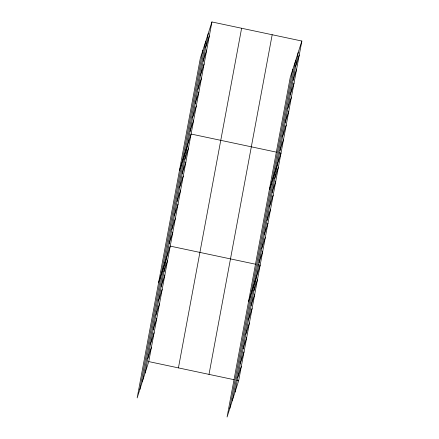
<?xml version="1.0" encoding="UTF-8"?>
<svg xmlns="http://www.w3.org/2000/svg" width="439" height="439" viewBox="0 0 439 439"><rect width="100%" height="100%" fill="white"/><g stroke="black" fill="none" stroke-linecap="round" stroke-linejoin="round"><path stroke-width="0.66" d="M139.772 389.733L202.95 50.09M142.483 381.244L205.661 41.606M145.111 373.013L208.289 33.369M211.933 21.95L200.327 58.321L137.144 397.964L148.755 361.593L211.933 21.95L301.856 41.036L238.673 380.679L227.067 417.05L290.245 77.407L301.856 41.036M178.426 367.887L241.609 28.25M209.002 374.379L272.18 34.736M229.696 408.813L292.873 69.175M232.401 400.33L295.584 60.692M235.03 392.098L298.207 52.455M205.682 47.379L209.326 35.96M203.076 61.389L206.72 49.969M200.469 75.398L204.113 63.979M197.863 89.413L201.506 77.988M195.256 103.423L198.9 92.003M192.65 117.432L196.293 106.013M190.043 131.442L193.687 120.023M179.474 170.403L191.086 134.032L276.488 152.157M184.83 159.461L188.479 148.042M182.229 173.471L185.873 162.051M179.622 187.48L183.266 176.061M177.016 201.496L180.659 190.071M174.409 215.505L178.053 204.086M171.803 229.515L175.446 218.095M169.196 243.524L172.84 232.105M158.627 282.486L170.233 246.114L255.641 264.24M163.906 271.966L167.55 260.546M161.217 286.404L164.866 274.984M158.534 300.836L162.178 289.416M155.85 315.273L159.494 303.854M153.167 329.705L156.811 318.286M150.478 344.143L154.122 332.724M147.795 358.575L151.439 347.156M295.606 66.465L299.25 55.045M293 80.474L296.643 69.055M290.393 94.484L294.037 83.064M287.786 108.493L291.43 97.074M285.18 122.508L288.824 111.083M282.573 136.518L286.217 125.099M279.967 150.528L283.61 139.108M269.398 189.489L281.004 153.118L279.714 152.843M274.754 178.547L278.397 167.127M272.147 192.556L275.791 181.137M269.541 206.566L273.19 195.146M266.934 220.576L270.583 209.156M264.333 234.591L267.977 223.166M261.726 248.6L265.37 237.181M259.12 262.61L262.763 251.19M248.551 301.571L260.157 265.2L258.22 264.788M253.824 291.052L257.474 279.632M251.141 305.489L254.785 294.07M248.458 319.921L252.101 308.502M245.774 334.359L249.418 322.939M243.085 348.791L246.729 337.371M240.402 363.229L244.046 351.809M237.718 377.661L241.362 366.241M148.755 361.593L234.163 379.719M236.742 380.267L238.673 380.679"/></g></svg>
